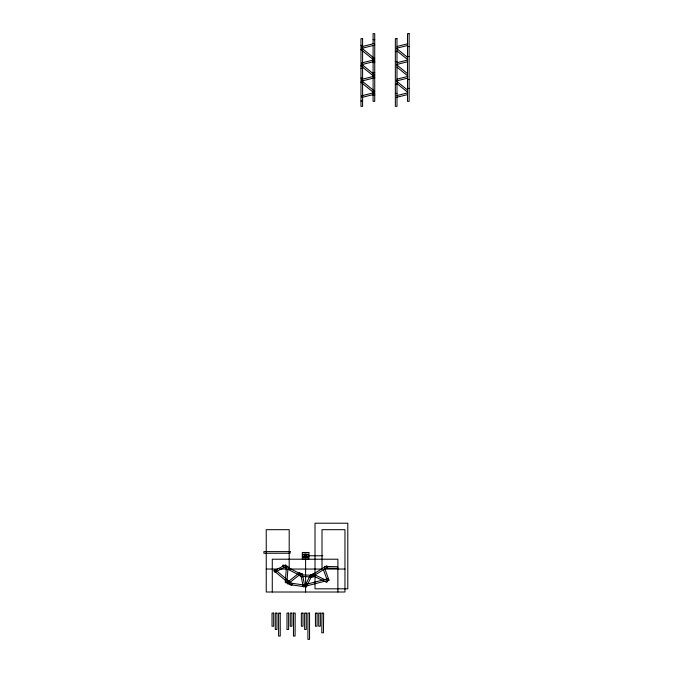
<?xml version="1.0" encoding="UTF-8"?>
<svg xmlns="http://www.w3.org/2000/svg" width="673" height="673" viewBox="0 0 673 673"><rect width="100%" height="100%" fill="white"/><g stroke="black" fill="none" stroke-linecap="round" stroke-linejoin="round"><path stroke-width="1.01" d="M321.997 613.111L321.787 632.805L323.427 632.805L323.637 613.128L321.997 613.128M287.884 569.467L286.883 582.759L287.909 584.038L300.705 573.783L302.32 573.48L304.566 585.375M325.589 568.071L337.695 568.407L337.745 566.767L324.63 566.405L324.579 568.046L329.047 580.378L327.507 580.934L326.8 582.414L312.937 575.76M305.197 585.468L310.539 574.591L312.011 575.314L312.726 573.842L324.739 579.604M311.565 576.223L306.232 587.092L304.76 586.368M292.545 584.223L291.485 585.485L273.903 570.712L274.963 569.459L291.746 583.558M310.909 575.575L326.775 565.757L327.625 567.154L310.892 577.51L310.034 576.113M305.853 556.251L305.298 556.226M304.053 557.017L304.776 557.227L304.709 556.807M307.334 557.017L307.99 556.807L308.057 557.328M302.985 585.165L328.39 578.595L328.803 580.185L303.397 586.755M396.961 46.471L407.729 43.762M407.148 45.596L396.38 48.305L407.518 57.365M396.961 62.732L407.729 60.015M407.148 61.857L396.38 64.566L407.518 73.618M396.961 79.145L407.729 76.436M407.148 78.27L396.38 80.979L407.518 90.039M396.961 95.566L407.729 92.849M396.38 97.4L407.148 94.691M373.094 39.665L374.735 39.665M360.964 45.394L362.596 45.394M407.485 46.58L409.125 46.58M395.345 51.585L396.986 51.585M407.485 56.498L409.125 56.498M395.345 61.495L396.986 61.495M373.094 62.597L374.735 62.597M360.964 68.326L362.596 68.326M373.094 72.499L374.735 72.499M360.964 78.068L362.596 78.068M407.485 79.431L409.125 79.431M395.345 84.436L396.986 84.436M407.485 88.415L409.125 88.415M395.345 93.421L396.986 93.421M373.094 95.431L374.735 95.431M360.964 101L362.596 101M304.709 554.3L307.99 554.72L307.99 554.199L303.203 554.199L303.136 554.72L304.776 554.3L304.709 554.72M302.32 554.947L308.882 554.947M304.911 555.074L306.291 555.074M308.882 555.763L322.889 555.763M304.911 556.453L306.291 556.453M302.32 556.588L308.882 556.588M303.203 557.008L307.99 557.008M303.203 557.109L307.99 557.109M307.99 557.328L303.203 557.328L303.136 556.807L303.86 557.017M266.239 569.047L277.713 569.047M279.699 569.047L286.067 569.047M287.994 569.047L322.174 569.047M324.243 569.047L344.963 569.047M288.111 566.405L286.471 566.279L274.811 572.286L274.062 570.83L285.722 564.824L286.471 566.279L285.251 582.633L286.883 582.759L299.687 572.504L300.705 573.783M307.14 557.017L306.484 557.227M302.572 574.986L283.089 564.941L282.332 566.397L302.749 576.921M396.935 50.87L407.274 59.283M396.935 67.132L407.274 75.544M396.935 83.553L407.274 91.957M323.385 569.551L327.507 580.934M301.268 576.761L303.144 586.679M373.094 43.838L373.094 33.65L374.735 33.65L374.735 101.345L373.094 101.345L373.094 45.915M337.88 592.013L337.88 559.213L272.271 559.213L272.271 592.013M322.005 569.047L322.005 529.685L344.963 529.685L344.963 592.013L266.239 592.013L266.239 529.685L289.197 529.685L289.197 569.047M315.006 574.237L315.006 523.207L347.806 523.207L347.806 588.816L315.006 588.816L315.006 576.324M306.417 554.3L306.417 554.72M306.417 556.807L306.417 557.227M305.761 554.199L305.761 557.328M305.601 559.044L305.601 584.702M305.601 586.789L305.601 592.013M305.433 554.199L305.433 557.328M306.467 556.26A1.001 1.001 0 0 1 306.047 556.655M305.155 556.655A1.001 1.001 0 0 1 304.726 556.26M304.625 555.545A1.001 1.001 0 0 1 305.155 554.872M306.047 554.872A1.001 1.001 0 0 1 306.577 555.545M293.554 613.095L293.428 636.069L295.068 636.069L295.195 613.095L293.554 613.095M300.385 574.784L300.309 576.425L313.416 577.005L313.492 575.365L300.385 574.784M289.331 582.902L289.096 584.526L305.332 586.848L305.567 585.224L289.331 582.902M361.99 48.305L360.955 49.583L373.683 59.931L374.718 58.66L361.99 48.305L361.594 46.715L374.314 43.509L374.718 45.099L361.99 48.305M361.99 64.566L360.955 65.836L373.683 76.184L374.718 74.913L361.99 64.566L361.594 62.976L374.314 59.771L374.718 61.361L361.99 64.566M361.99 80.979L360.955 82.257L373.683 92.605L374.718 91.335L361.99 80.979L361.594 79.389L374.314 76.184L374.718 77.774L361.99 80.979M374.314 92.605L361.594 95.81L361.99 97.4L374.718 94.195L374.314 92.605M409.125 33.65L407.485 33.65L407.485 101.345L409.125 101.345L409.125 33.65M362.596 38.655L360.964 38.655L360.964 106.351L362.596 106.351L362.596 38.655M396.986 38.655L395.345 38.655L395.345 106.351L396.986 106.351L396.986 38.655M290.113 551.616L263.875 551.616L263.875 553.256L290.113 553.256L290.113 551.616M308.882 552.483L302.32 552.483L302.32 559.044L308.882 559.044L308.882 552.483M306.047 554.737L305.155 554.737L305.155 556.79L306.047 556.79L306.047 554.737M273.667 613.111L272.027 613.111L272.027 626.226L273.667 626.226L273.667 613.111M276.948 613.111L275.307 613.111L275.307 629.507L276.948 629.507L276.948 613.111M280.229 613.111L278.588 613.111L278.588 636.069L280.229 636.069L280.229 613.111M288.633 613.111L286.992 613.111L286.992 629.507L288.633 629.507L288.633 613.111M291.914 613.111L290.273 613.111L290.273 626.226L291.914 626.226L291.914 613.111M302.993 613.111L301.353 613.111L301.353 626.226L302.993 626.226L302.993 613.111M306.274 613.111L304.633 613.111L304.633 629.507L306.274 629.507L306.274 613.111M309.555 613.111L307.914 613.111L307.914 639.35L309.555 639.35L309.555 613.111M317.076 613.111L315.435 613.111L315.435 626.226L317.076 626.226L317.076 613.111M320.356 613.111L318.716 613.111L318.716 626.226L320.356 626.226L320.356 613.111"/></g></svg>
